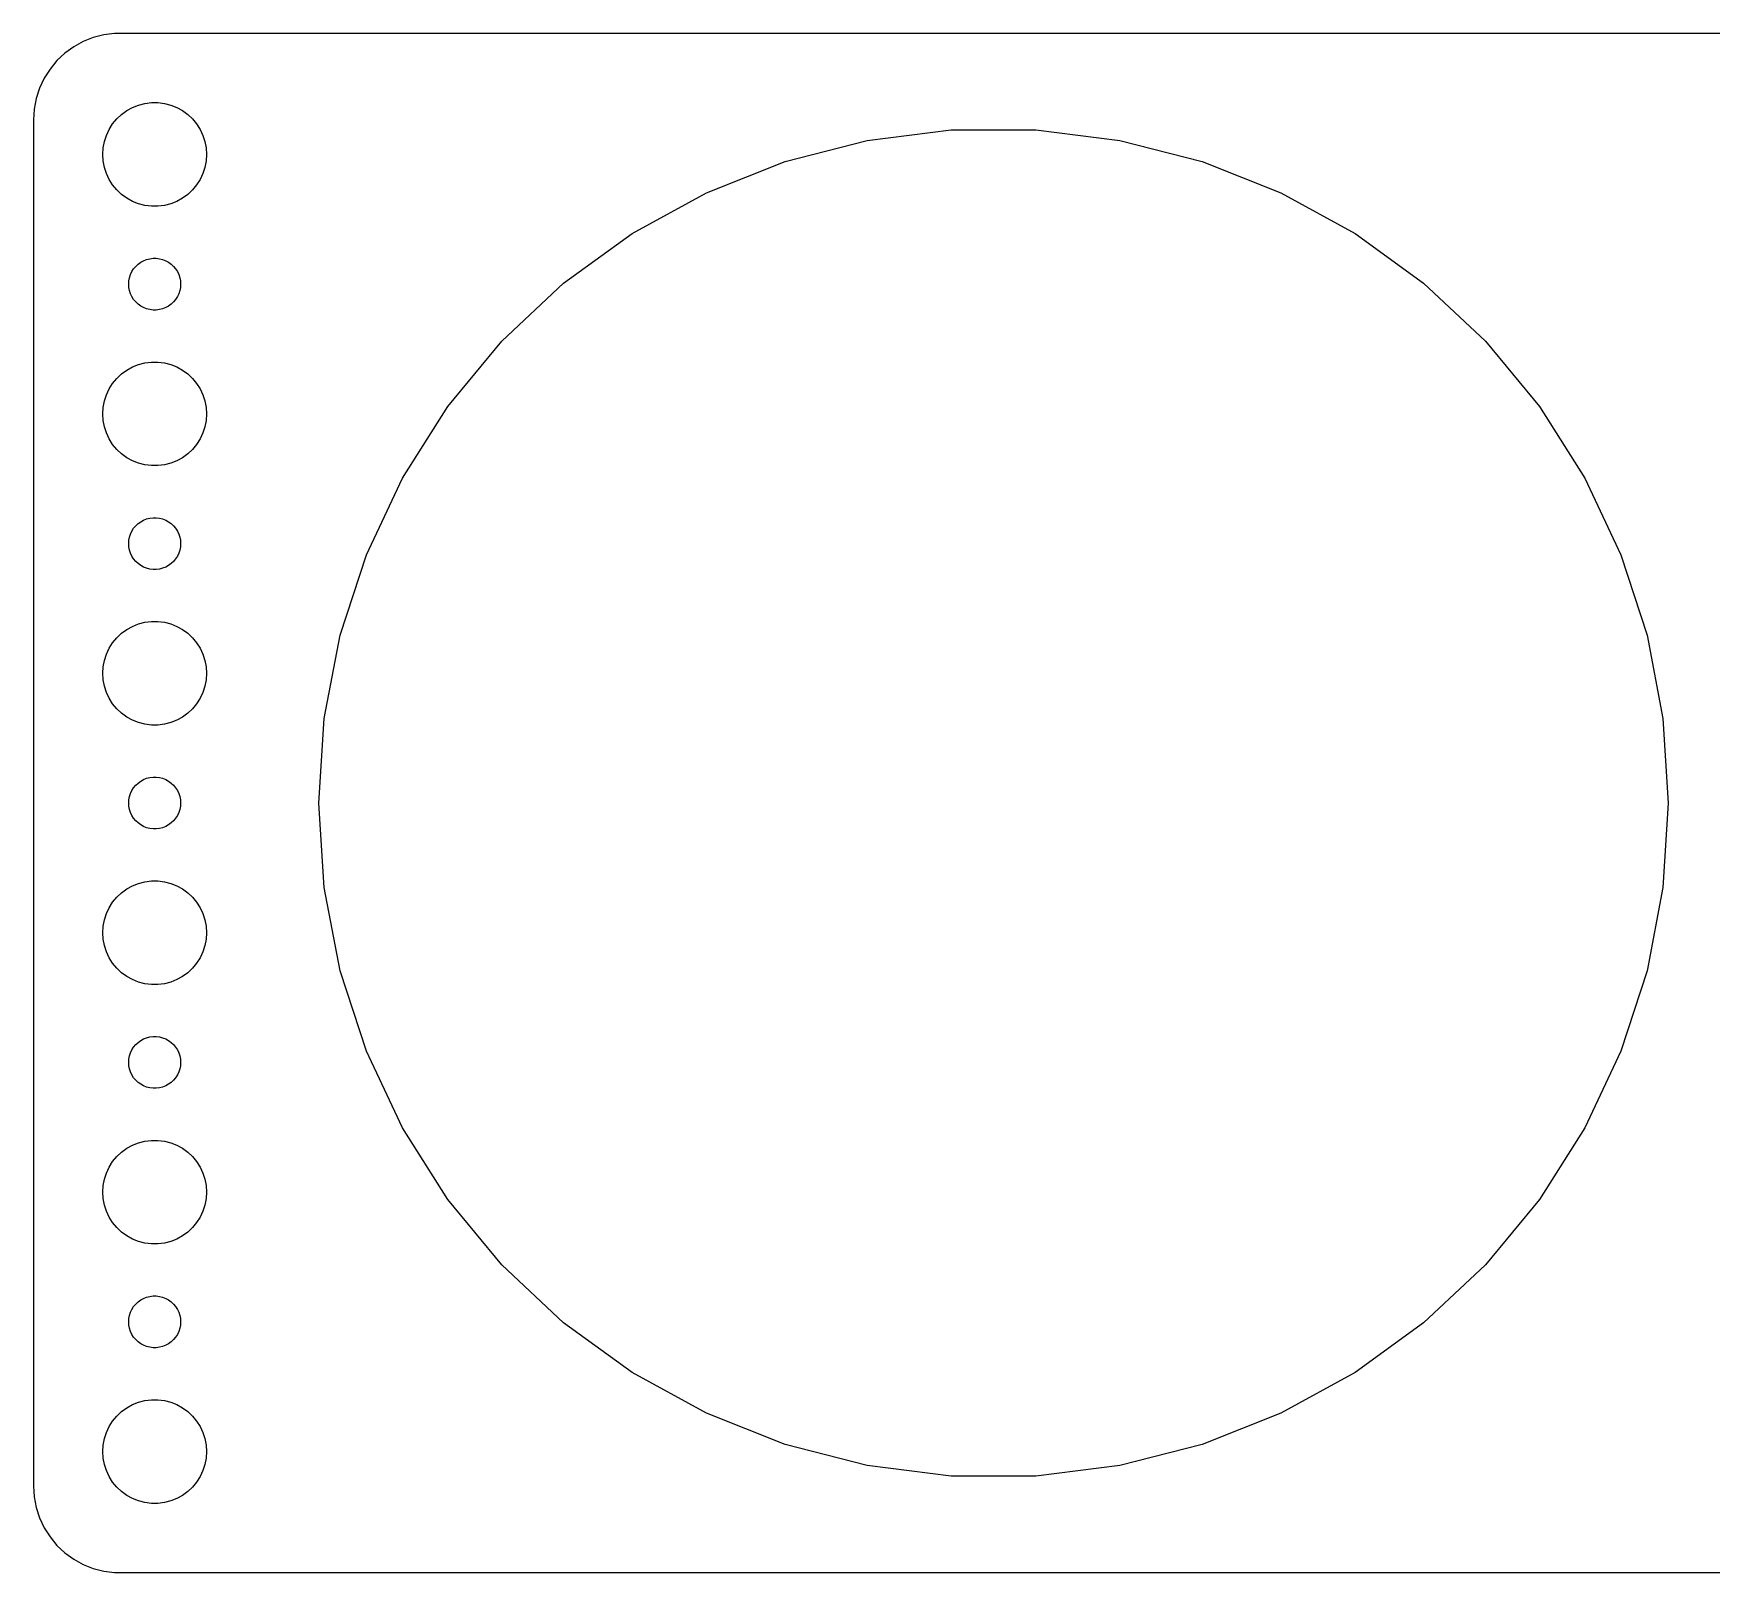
# Model space of a CAD drawing. Header units: metres. Extents: x -97 to 97, y -44 to 44.
# Drawn here: x -97 to 0, y -44.5 to 44.5 of the extents above; entities that cross this region are included whole.
import ezdxf

# ---------------------------------------------------------------- set-up
doc = ezdxf.new("R2010")
doc.units = ezdxf.units.M

msp = doc.modelspace()

# ---------------------------------------------------------------- linework, layer by layer
for p, q in [((-94.6791, 43.7216), (-95.1871, 43.3526)), ((-94.1289, 44.0241), (-94.6791, 43.7216)), ((-93.5451, 44.2553), (-94.1289, 44.0241)), ((-92.9369, 44.4114), (-93.5451, 44.2553)), ((-92.3139, 44.4901), (-92.9369, 44.4114)), ((92.3139, 44.4901), (-92.3139, 44.4901)), ((-95.6448, 42.9227), (-96.0451, 42.4389)), ((-95.1871, 43.3526), (-95.6448, 42.9227)), ((-96.3815, 41.9088), (-96.6489, 41.3406)), ((-96.0451, 42.4389), (-96.3815, 41.9088)), ((-96.8429, 40.7434), (-96.9606, 40.1267)), ((-96.6489, 41.3406), (-96.8429, 40.7434)), ((-96.9606, 40.1267), (-97, 39.5)), ((-92.1869, 39.5536), (-91.9123, 39.8115)), ((-91.9123, 39.8115), (-91.6075, 40.033)), ((-91.6075, 40.033), (-91.2773, 40.2145)), ((-91.2773, 40.2145), (-90.927, 40.3532)), ((-90.927, 40.3532), (-90.5621, 40.4469)), ((-90.5621, 40.4469), (-90.1884, 40.4941)), ((-90.1884, 40.4941), (-89.8116, 40.4941)), ((-89.8116, 40.4941), (-89.4379, 40.4469)), ((-89.4379, 40.4469), (-89.073, 40.3532)), ((-89.073, 40.3532), (-88.7227, 40.2145)), ((-88.7227, 40.2145), (-88.3925, 40.033)), ((-88.3925, 40.033), (-88.0877, 39.8115)), ((-88.0877, 39.8115), (-87.8131, 39.5536)), ((-97, 39.5), (-97, -39.5)), ((-92.7893, 38.6044), (-92.6289, 38.9453)), ((-92.6289, 38.9453), (-92.427, 39.2634)), ((-92.427, 39.2634), (-92.1869, 39.5536)), ((-87.8131, 39.5536), (-87.573, 39.2634)), ((-87.573, 39.2634), (-87.3711, 38.9453)), ((-87.3711, 38.9453), (-87.2107, 38.6044)), ((-48.8079, 38.3092), (-43.9488, 38.923)), ((-43.9488, 38.923), (-39.0512, 38.923)), ((-39.0512, 38.923), (-34.1921, 38.3092)), ((-93, 37.5), (-92.9763, 37.876)), ((-92.9763, 37.876), (-92.9057, 38.2461)), ((-92.9057, 38.2461), (-92.7893, 38.6044)), ((-87.2107, 38.6044), (-87.0943, 38.2461)), ((-87.0943, 38.2461), (-87.0237, 37.876)), ((-87.0237, 37.876), (-87, 37.5)), ((-53.5517, 37.0912), (-48.8079, 38.3092)), ((-34.1921, 38.3092), (-29.4483, 37.0912)), ((-92.9763, 37.124), (-93, 37.5)), ((-92.9057, 36.7539), (-92.9763, 37.124)), ((-87.0237, 37.124), (-87.0943, 36.7539)), ((-87, 37.5), (-87.0237, 37.124)), ((-58.1054, 35.2883), (-53.5517, 37.0912)), ((-29.4483, 37.0912), (-24.8946, 35.2883)), ((-92.7893, 36.3956), (-92.9057, 36.7539)), ((-92.6289, 36.0547), (-92.7893, 36.3956)), ((-92.427, 35.7366), (-92.6289, 36.0547)), ((-87.3711, 36.0547), (-87.573, 35.7366)), ((-87.2107, 36.3956), (-87.3711, 36.0547)), ((-87.0943, 36.7539), (-87.2107, 36.3956)), ((-92.1869, 35.4464), (-92.427, 35.7366)), ((-91.9123, 35.1885), (-92.1869, 35.4464)), ((-91.6075, 34.967), (-91.9123, 35.1885)), ((-91.2773, 34.7855), (-91.6075, 34.967)), ((-88.3925, 34.967), (-88.7227, 34.7855)), ((-88.0877, 35.1885), (-88.3925, 34.967)), ((-87.8131, 35.4464), (-88.0877, 35.1885)), ((-87.573, 35.7366), (-87.8131, 35.4464)), ((-62.3972, 32.9288), (-58.1054, 35.2883)), ((-24.8946, 35.2883), (-20.6028, 32.9288)), ((-90.927, 34.6468), (-91.2773, 34.7855)), ((-90.5621, 34.5531), (-90.927, 34.6468)), ((-90.1884, 34.5059), (-90.5621, 34.5531)), ((-89.8116, 34.5059), (-90.1884, 34.5059)), ((-89.4379, 34.5531), (-89.8116, 34.5059)), ((-89.073, 34.6468), (-89.4379, 34.5531)), ((-88.7227, 34.7855), (-89.073, 34.6468)), ((-66.3595, 30.05), (-62.3972, 32.9288)), ((-20.6028, 32.9288), (-16.6405, 30.05)), ((-91.0934, 31.0268), (-90.9561, 31.1558)), ((-90.9561, 31.1558), (-90.8037, 31.2665)), ((-90.8037, 31.2665), (-90.6387, 31.3572)), ((-90.6387, 31.3572), (-90.4635, 31.4266)), ((-90.4635, 31.4266), (-90.2811, 31.4734)), ((-90.2811, 31.4734), (-90.0942, 31.497)), ((-90.0942, 31.497), (-89.9058, 31.497)), ((-89.9058, 31.497), (-89.7189, 31.4734)), ((-89.7189, 31.4734), (-89.5365, 31.4266)), ((-89.5365, 31.4266), (-89.3613, 31.3572)), ((-89.3613, 31.3572), (-89.1963, 31.2665)), ((-89.1963, 31.2665), (-89.0439, 31.1558)), ((-89.0439, 31.1558), (-88.9065, 31.0268)), ((-91.5, 30), (-91.4882, 30.188)), ((-91.4882, 30.188), (-91.4529, 30.373)), ((-91.4529, 30.373), (-91.3947, 30.5522)), ((-91.3947, 30.5522), (-91.3145, 30.7226)), ((-91.3145, 30.7226), (-91.2135, 30.8817)), ((-91.2135, 30.8817), (-91.0934, 31.0268)), ((-88.9065, 31.0268), (-88.7865, 30.8817)), ((-88.7865, 30.8817), (-88.6855, 30.7226)), ((-88.6855, 30.7226), (-88.6053, 30.5522)), ((-88.6053, 30.5522), (-88.5471, 30.373)), ((-88.5471, 30.373), (-88.5118, 30.188)), ((-88.5118, 30.188), (-88.5, 30)), ((-91.4882, 29.812), (-91.5, 30)), ((-91.4529, 29.627), (-91.4882, 29.812)), ((-91.3947, 29.4478), (-91.4529, 29.627)), ((-91.3145, 29.2774), (-91.3947, 29.4478)), ((-91.2135, 29.1183), (-91.3145, 29.2774)), ((-91.0934, 28.9732), (-91.2135, 29.1183)), ((-88.7865, 29.1183), (-88.9065, 28.9732)), ((-88.6855, 29.2774), (-88.7865, 29.1183)), ((-88.6053, 29.4478), (-88.6855, 29.2774)), ((-88.5471, 29.627), (-88.6053, 29.4478)), ((-88.5118, 29.812), (-88.5471, 29.627)), ((-88.5, 30), (-88.5118, 29.812)), ((-69.9298, 26.6973), (-66.3595, 30.05)), ((-16.6405, 30.05), (-13.0702, 26.6973)), ((-90.9561, 28.8442), (-91.0934, 28.9732)), ((-90.8037, 28.7335), (-90.9561, 28.8442)), ((-90.6387, 28.6427), (-90.8037, 28.7335)), ((-90.4635, 28.5734), (-90.6387, 28.6427)), ((-90.2811, 28.5266), (-90.4635, 28.5734)), ((-90.0942, 28.503), (-90.2811, 28.5266)), ((-89.9058, 28.503), (-90.0942, 28.503)), ((-89.7189, 28.5266), (-89.9058, 28.503)), ((-89.5365, 28.5734), (-89.7189, 28.5266)), ((-89.3613, 28.6427), (-89.5365, 28.5734)), ((-89.1963, 28.7335), (-89.3613, 28.6427)), ((-89.0439, 28.8442), (-89.1963, 28.7335)), ((-88.9065, 28.9732), (-89.0439, 28.8442)), ((-73.0517, 22.9236), (-69.9298, 26.6973)), ((-13.0702, 26.6973), (-9.94833, 22.9236)), ((-91.2773, 25.2145), (-90.927, 25.3532)), ((-90.927, 25.3532), (-90.5621, 25.4469)), ((-90.5621, 25.4469), (-90.1884, 25.4941)), ((-90.1884, 25.4941), (-89.8116, 25.4941)), ((-89.8116, 25.4941), (-89.4379, 25.4469)), ((-89.4379, 25.4469), (-89.073, 25.3532)), ((-89.073, 25.3532), (-88.7227, 25.2145)), ((-92.6289, 23.9453), (-92.427, 24.2634)), ((-92.427, 24.2634), (-92.1869, 24.5536)), ((-92.1869, 24.5536), (-91.9123, 24.8115)), ((-91.9123, 24.8115), (-91.6075, 25.033)), ((-91.6075, 25.033), (-91.2773, 25.2145)), ((-88.7227, 25.2145), (-88.3925, 25.033)), ((-88.3925, 25.033), (-88.0877, 24.8115)), ((-88.0877, 24.8115), (-87.8131, 24.5536)), ((-87.8131, 24.5536), (-87.573, 24.2634)), ((-87.573, 24.2634), (-87.3711, 23.9453)), ((-92.9057, 23.2461), (-92.7893, 23.6044)), ((-92.7893, 23.6044), (-92.6289, 23.9453)), ((-87.3711, 23.9453), (-87.2107, 23.6044)), ((-87.2107, 23.6044), (-87.0943, 23.2461)), ((-93, 22.5), (-92.9763, 22.876)), ((-92.9763, 22.124), (-93, 22.5)), ((-92.9763, 22.876), (-92.9057, 23.2461)), ((-87.0943, 23.2461), (-87.0237, 22.876)), ((-87.0237, 22.876), (-87, 22.5)), ((-87, 22.5), (-87.0237, 22.124)), ((-75.6759, 18.7884), (-73.0517, 22.9236)), ((-9.94833, 22.9236), (-7.32404, 18.7884)), ((-92.9057, 21.7539), (-92.9763, 22.124)), ((-92.7893, 21.3956), (-92.9057, 21.7539)), ((-92.6289, 21.0547), (-92.7893, 21.3956)), ((-87.2107, 21.3956), (-87.3711, 21.0547)), ((-87.0943, 21.7539), (-87.2107, 21.3956)), ((-87.0237, 22.124), (-87.0943, 21.7539)), ((-92.427, 20.7366), (-92.6289, 21.0547)), ((-92.1869, 20.4464), (-92.427, 20.7366)), ((-91.9123, 20.1884), (-92.1869, 20.4464)), ((-87.8131, 20.4464), (-88.0877, 20.1884)), ((-87.573, 20.7366), (-87.8131, 20.4464)), ((-87.3711, 21.0547), (-87.573, 20.7366)), ((-91.6075, 19.967), (-91.9123, 20.1884)), ((-91.2773, 19.7855), (-91.6075, 19.967)), ((-90.927, 19.6468), (-91.2773, 19.7855)), ((-90.5621, 19.5531), (-90.927, 19.6468)), ((-90.1884, 19.5059), (-90.5621, 19.5531)), ((-89.8116, 19.5059), (-90.1884, 19.5059)), ((-89.4379, 19.5531), (-89.8116, 19.5059)), ((-89.073, 19.6468), (-89.4379, 19.5531)), ((-88.7227, 19.7855), (-89.073, 19.6468)), ((-88.3925, 19.967), (-88.7227, 19.7855)), ((-88.0877, 20.1884), (-88.3925, 19.967)), ((-77.7613, 14.3569), (-75.6759, 18.7884)), ((-7.32404, 18.7884), (-5.23871, 14.3569)), ((-90.2811, 16.4734), (-90.0942, 16.497)), ((-90.0942, 16.497), (-89.9058, 16.497)), ((-89.9058, 16.497), (-89.7189, 16.4734)), ((-91.4529, 15.373), (-91.3947, 15.5522)), ((-91.3947, 15.5522), (-91.3145, 15.7226)), ((-91.3145, 15.7226), (-91.2135, 15.8817)), ((-91.2135, 15.8817), (-91.0934, 16.0268)), ((-91.0934, 16.0268), (-90.9561, 16.1558)), ((-90.9561, 16.1558), (-90.8037, 16.2665)), ((-90.8037, 16.2665), (-90.6387, 16.3572)), ((-90.6387, 16.3572), (-90.4635, 16.4266)), ((-90.4635, 16.4266), (-90.2811, 16.4734)), ((-89.7189, 16.4734), (-89.5365, 16.4266)), ((-89.5365, 16.4266), (-89.3613, 16.3572)), ((-89.3613, 16.3572), (-89.1963, 16.2665)), ((-89.1963, 16.2665), (-89.0439, 16.1558)), ((-89.0439, 16.1558), (-88.9065, 16.0268)), ((-88.9065, 16.0268), (-88.7865, 15.8817)), ((-88.7865, 15.8817), (-88.6855, 15.7226)), ((-88.6855, 15.7226), (-88.6053, 15.5522)), ((-88.6053, 15.5522), (-88.5471, 15.373)), ((-91.5, 15), (-91.4882, 15.188)), ((-91.4882, 14.812), (-91.5, 15)), ((-91.4882, 15.188), (-91.4529, 15.373)), ((-91.4529, 14.627), (-91.4882, 14.812)), ((-91.3947, 14.4478), (-91.4529, 14.627)), ((-88.5471, 14.627), (-88.6053, 14.4478)), ((-88.5471, 15.373), (-88.5118, 15.188)), ((-88.5118, 14.812), (-88.5471, 14.627)), ((-88.5118, 15.188), (-88.5, 15)), ((-88.5, 15), (-88.5118, 14.812)), ((-91.3145, 14.2774), (-91.3947, 14.4478)), ((-91.2135, 14.1183), (-91.3145, 14.2774)), ((-91.0934, 13.9732), (-91.2135, 14.1183)), ((-90.9561, 13.8442), (-91.0934, 13.9732)), ((-90.8037, 13.7335), (-90.9561, 13.8442)), ((-90.6387, 13.6427), (-90.8037, 13.7335)), ((-90.4635, 13.5734), (-90.6387, 13.6427)), ((-89.3613, 13.6427), (-89.5365, 13.5734)), ((-89.1963, 13.7335), (-89.3613, 13.6427)), ((-89.0439, 13.8442), (-89.1963, 13.7335)), ((-88.9065, 13.9732), (-89.0439, 13.8442)), ((-88.7865, 14.1183), (-88.9065, 13.9732)), ((-88.6855, 14.2774), (-88.7865, 14.1183)), ((-88.6053, 14.4478), (-88.6855, 14.2774)), ((-79.2747, 9.6989), (-77.7613, 14.3569)), ((-5.23871, 14.3569), (-3.72525, 9.6989)), ((-90.2811, 13.5266), (-90.4635, 13.5734)), ((-90.0942, 13.5029), (-90.2811, 13.5266)), ((-89.9058, 13.5029), (-90.0942, 13.5029)), ((-89.7189, 13.5266), (-89.9058, 13.5029)), ((-89.5365, 13.5734), (-89.7189, 13.5266)), ((-92.1869, 9.55363), (-91.9123, 9.81154)), ((-91.9123, 9.81154), (-91.6075, 10.033)), ((-91.6075, 10.033), (-91.2773, 10.2145)), ((-91.2773, 10.2145), (-90.927, 10.3532)), ((-90.927, 10.3532), (-90.5621, 10.4469)), ((-90.5621, 10.4469), (-90.1884, 10.4941)), ((-90.1884, 10.4941), (-89.8116, 10.4941)), ((-89.8116, 10.4941), (-89.4379, 10.4469)), ((-89.4379, 10.4469), (-89.073, 10.3532)), ((-89.073, 10.3532), (-88.7227, 10.2145)), ((-88.7227, 10.2145), (-88.3925, 10.033)), ((-88.3925, 10.033), (-88.0877, 9.81154)), ((-88.0877, 9.81154), (-87.8131, 9.55363)), ((-92.7893, 8.60437), (-92.6289, 8.94525)), ((-92.6289, 8.94525), (-92.427, 9.26335)), ((-92.427, 9.26335), (-92.1869, 9.55363)), ((-87.8131, 9.55363), (-87.573, 9.26335)), ((-87.573, 9.26335), (-87.3711, 8.94525)), ((-87.3711, 8.94525), (-87.2107, 8.60437)), ((-80.1925, 4.88799), (-79.2747, 9.6989)), ((-3.72525, 9.6989), (-2.80753, 4.88799)), ((-93, 7.5), (-92.9763, 7.87599)), ((-92.9763, 7.87599), (-92.9057, 8.24606)), ((-92.9057, 8.24606), (-92.7893, 8.60437)), ((-87.2107, 8.60437), (-87.0943, 8.24606)), ((-87.0943, 8.24606), (-87.0237, 7.87599)), ((-87.0237, 7.87599), (-87, 7.5)), ((-92.9763, 7.12399), (-93, 7.5)), ((-92.9057, 6.75392), (-92.9763, 7.12399)), ((-87.0237, 7.12399), (-87.0943, 6.75392)), ((-87, 7.5), (-87.0237, 7.12399)), ((-92.7893, 6.39561), (-92.9057, 6.75392)), ((-92.6289, 6.05473), (-92.7893, 6.39561)), ((-92.427, 5.73663), (-92.6289, 6.05473)), ((-87.3711, 6.05473), (-87.573, 5.73663)), ((-87.2107, 6.39561), (-87.3711, 6.05473)), ((-87.0943, 6.75392), (-87.2107, 6.39561)), ((-92.1869, 5.44635), (-92.427, 5.73663)), ((-91.9123, 5.18845), (-92.1869, 5.44635)), ((-91.6075, 4.96701), (-91.9123, 5.18845)), ((-91.2773, 4.78551), (-91.6075, 4.96701)), ((-88.3925, 4.96701), (-88.7227, 4.78551)), ((-88.0877, 5.18845), (-88.3925, 4.96701)), ((-87.8131, 5.44635), (-88.0877, 5.18845)), ((-87.573, 5.73663), (-87.8131, 5.44635)), ((-80.5, 0), (-80.1925, 4.88799)), ((-2.80753, 4.88799), (-2.5, 0)), ((-90.927, 4.64682), (-91.2773, 4.78551)), ((-90.5621, 4.55313), (-90.927, 4.64682)), ((-90.1884, 4.50591), (-90.5621, 4.55313)), ((-89.8116, 4.50591), (-90.1884, 4.50591)), ((-89.4379, 4.55313), (-89.8116, 4.50591)), ((-89.073, 4.64682), (-89.4379, 4.55313)), ((-88.7227, 4.78551), (-89.073, 4.64682)), ((-91.2135, 0.88167), (-91.0934, 1.02681)), ((-91.0934, 1.02681), (-90.9561, 1.15576)), ((-90.9561, 1.15576), (-90.8037, 1.26648)), ((-90.8037, 1.26648), (-90.6387, 1.35724)), ((-90.6387, 1.35724), (-90.4635, 1.42657)), ((-90.4635, 1.42657), (-90.2811, 1.47342)), ((-90.2811, 1.47342), (-90.0942, 1.49704)), ((-90.0942, 1.49704), (-89.9058, 1.49704)), ((-89.9058, 1.49704), (-89.7189, 1.47342)), ((-89.7189, 1.47342), (-89.5365, 1.42657)), ((-89.5365, 1.42657), (-89.3613, 1.35724)), ((-89.3613, 1.35724), (-89.1963, 1.26648)), ((-89.1963, 1.26648), (-89.0439, 1.15576)), ((-89.0439, 1.15576), (-88.9065, 1.02681)), ((-88.9065, 1.02681), (-88.7865, 0.88167)), ((-91.5, 0), (-91.4882, 0.18799)), ((-91.4882, -0.18799), (-91.5, 0)), ((-91.4882, 0.18799), (-91.4529, 0.37303)), ((-91.4529, 0.37303), (-91.3947, 0.55219)), ((-91.3947, 0.55219), (-91.3145, 0.72263)), ((-91.3145, 0.72263), (-91.2135, 0.88167)), ((-88.7865, 0.88167), (-88.6855, 0.72263)), ((-88.6855, 0.72263), (-88.6053, 0.55219)), ((-88.6053, 0.55219), (-88.5471, 0.37303)), ((-88.5471, 0.37303), (-88.5118, 0.18799)), ((-88.5118, 0.18799), (-88.5, 0)), ((-88.5, 0), (-88.5118, -0.18799)), ((-80.1925, -4.88799), (-80.5, 0)), ((-2.5, 0), (-2.80753, -4.88799)), ((-91.4529, -0.37303), (-91.4882, -0.18799)), ((-91.3947, -0.55219), (-91.4529, -0.37303)), ((-91.3145, -0.72263), (-91.3947, -0.55219)), ((-91.2135, -0.88167), (-91.3145, -0.72263)), ((-91.0934, -1.02681), (-91.2135, -0.88167)), ((-88.7865, -0.88167), (-88.9065, -1.02681)), ((-88.6855, -0.72263), (-88.7865, -0.88167)), ((-88.6053, -0.55219), (-88.6855, -0.72263)), ((-88.5471, -0.37303), (-88.6053, -0.55219)), ((-88.5118, -0.18799), (-88.5471, -0.37303)), ((-90.9561, -1.15576), (-91.0934, -1.02681)), ((-90.8037, -1.26648), (-90.9561, -1.15576)), ((-90.6387, -1.35724), (-90.8037, -1.26648)), ((-90.4635, -1.42657), (-90.6387, -1.35724)), ((-90.2811, -1.47342), (-90.4635, -1.42657)), ((-90.0942, -1.49704), (-90.2811, -1.47342)), ((-89.9058, -1.49704), (-90.0942, -1.49704)), ((-89.7189, -1.47342), (-89.9058, -1.49704)), ((-89.5365, -1.42657), (-89.7189, -1.47342)), ((-89.3613, -1.35724), (-89.5365, -1.42657)), ((-89.1963, -1.26648), (-89.3613, -1.35724)), ((-89.0439, -1.15576), (-89.1963, -1.26648)), ((-88.9065, -1.02681), (-89.0439, -1.15576)), ((-91.6075, -4.96701), (-91.2773, -4.78551)), ((-91.2773, -4.78551), (-90.927, -4.64682)), ((-90.927, -4.64682), (-90.5621, -4.55313)), ((-90.5621, -4.55313), (-90.1884, -4.50591)), ((-90.1884, -4.50591), (-89.8116, -4.50591)), ((-89.8116, -4.50591), (-89.4379, -4.55313)), ((-89.4379, -4.55313), (-89.073, -4.64682)), ((-89.073, -4.64682), (-88.7227, -4.78551)), ((-88.7227, -4.78551), (-88.3925, -4.96701)), ((-92.6289, -6.05473), (-92.427, -5.73663)), ((-92.427, -5.73663), (-92.1869, -5.44635)), ((-92.1869, -5.44635), (-91.9123, -5.18845)), ((-91.9123, -5.18845), (-91.6075, -4.96701)), ((-88.3925, -4.96701), (-88.0877, -5.18845)), ((-88.0877, -5.18845), (-87.8131, -5.44635)), ((-87.8131, -5.44635), (-87.573, -5.73663)), ((-87.573, -5.73663), (-87.3711, -6.05473)), ((-79.2747, -9.6989), (-80.1925, -4.88799)), ((-2.80753, -4.88799), (-3.72525, -9.6989)), ((-92.9763, -7.12399), (-92.9057, -6.75392)), ((-92.9057, -6.75392), (-92.7893, -6.39561)), ((-92.7893, -6.39561), (-92.6289, -6.05473)), ((-87.3711, -6.05473), (-87.2107, -6.39561)), ((-87.2107, -6.39561), (-87.0943, -6.75392)), ((-87.0943, -6.75392), (-87.0237, -7.12399)), ((-93, -7.5), (-92.9763, -7.12399)), ((-92.9763, -7.87599), (-93, -7.5)), ((-87.0237, -7.12399), (-87, -7.5)), ((-87, -7.5), (-87.0237, -7.87599)), ((-92.9057, -8.24606), (-92.9763, -7.87599)), ((-92.7893, -8.60437), (-92.9057, -8.24606)), ((-92.6289, -8.94525), (-92.7893, -8.60437)), ((-87.2107, -8.60437), (-87.3711, -8.94525)), ((-87.0943, -8.24606), (-87.2107, -8.60437)), ((-87.0237, -7.87599), (-87.0943, -8.24606)), ((-92.427, -9.26335), (-92.6289, -8.94525)), ((-92.1869, -9.55363), (-92.427, -9.26335)), ((-91.9123, -9.81154), (-92.1869, -9.55363)), ((-87.8131, -9.55363), (-88.0877, -9.81154)), ((-87.573, -9.26335), (-87.8131, -9.55363)), ((-87.3711, -8.94525), (-87.573, -9.26335)), ((-77.7613, -14.3569), (-79.2747, -9.6989)), ((-3.72525, -9.6989), (-5.23871, -14.3569)), ((-91.6075, -10.033), (-91.9123, -9.81154)), ((-91.2773, -10.2145), (-91.6075, -10.033)), ((-90.927, -10.3532), (-91.2773, -10.2145)), ((-90.5621, -10.4469), (-90.927, -10.3532)), ((-90.1884, -10.4941), (-90.5621, -10.4469)), ((-89.8116, -10.4941), (-90.1884, -10.4941)), ((-89.4379, -10.4469), (-89.8116, -10.4941)), ((-89.073, -10.3532), (-89.4379, -10.4469)), ((-88.7227, -10.2145), (-89.073, -10.3532)), ((-88.3925, -10.033), (-88.7227, -10.2145)), ((-88.0877, -9.81154), (-88.3925, -10.033)), ((-90.6387, -13.6427), (-90.4635, -13.5734)), ((-90.4635, -13.5734), (-90.2811, -13.5266)), ((-90.2811, -13.5266), (-90.0942, -13.5029)), ((-90.0942, -13.5029), (-89.9058, -13.5029)), ((-89.9058, -13.5029), (-89.7189, -13.5266)), ((-89.7189, -13.5266), (-89.5365, -13.5734)), ((-89.5365, -13.5734), (-89.3613, -13.6427)), ((-91.4529, -14.627), (-91.3947, -14.4478)), ((-91.3947, -14.4478), (-91.3145, -14.2774)), ((-91.3145, -14.2774), (-91.2135, -14.1183)), ((-91.2135, -14.1183), (-91.0934, -13.9732)), ((-91.0934, -13.9732), (-90.9561, -13.8442)), ((-90.9561, -13.8442), (-90.8037, -13.7335)), ((-90.8037, -13.7335), (-90.6387, -13.6427)), ((-89.3613, -13.6427), (-89.1963, -13.7335)), ((-89.1963, -13.7335), (-89.0439, -13.8442)), ((-89.0439, -13.8442), (-88.9065, -13.9732)), ((-88.9065, -13.9732), (-88.7865, -14.1183)), ((-88.7865, -14.1183), (-88.6855, -14.2774)), ((-88.6855, -14.2774), (-88.6053, -14.4478)), ((-88.6053, -14.4478), (-88.5471, -14.627)), ((-75.6759, -18.7884), (-77.7613, -14.3569)), ((-5.23871, -14.3569), (-7.32404, -18.7884)), ((-91.5, -15), (-91.4882, -14.812)), ((-91.4882, -15.188), (-91.5, -15)), ((-91.4882, -14.812), (-91.4529, -14.627)), ((-91.4529, -15.373), (-91.4882, -15.188)), ((-91.3947, -15.5522), (-91.4529, -15.373)), ((-88.5471, -15.373), (-88.6053, -15.5522)), ((-88.5471, -14.627), (-88.5118, -14.812)), ((-88.5118, -15.188), (-88.5471, -15.373)), ((-88.5118, -14.812), (-88.5, -15)), ((-88.5, -15), (-88.5118, -15.188)), ((-91.3145, -15.7226), (-91.3947, -15.5522)), ((-91.2135, -15.8817), (-91.3145, -15.7226)), ((-91.0934, -16.0268), (-91.2135, -15.8817)), ((-90.9561, -16.1558), (-91.0934, -16.0268)), ((-90.8037, -16.2665), (-90.9561, -16.1558)), ((-90.6387, -16.3572), (-90.8037, -16.2665)), ((-90.4635, -16.4266), (-90.6387, -16.3572)), ((-90.2811, -16.4734), (-90.4635, -16.4266)), ((-90.0942, -16.497), (-90.2811, -16.4734)), ((-89.7189, -16.4734), (-89.9058, -16.497)), ((-89.5365, -16.4266), (-89.7189, -16.4734)), ((-89.3613, -16.3572), (-89.5365, -16.4266)), ((-89.1963, -16.2665), (-89.3613, -16.3572)), ((-89.0439, -16.1558), (-89.1963, -16.2665)), ((-88.9065, -16.0268), (-89.0439, -16.1558)), ((-88.7865, -15.8817), (-88.9065, -16.0268)), ((-88.6855, -15.7226), (-88.7865, -15.8817)), ((-88.6053, -15.5522), (-88.6855, -15.7226)), ((-89.9058, -16.497), (-90.0942, -16.497)), ((-73.0517, -22.9236), (-75.6759, -18.7884)), ((-7.32404, -18.7884), (-9.94833, -22.9236)), ((-92.1869, -20.4464), (-91.9123, -20.1884)), ((-91.9123, -20.1884), (-91.6075, -19.967)), ((-91.6075, -19.967), (-91.2773, -19.7855)), ((-91.2773, -19.7855), (-90.927, -19.6468)), ((-90.927, -19.6468), (-90.5621, -19.5531)), ((-90.5621, -19.5531), (-90.1884, -19.5059)), ((-90.1884, -19.5059), (-89.8116, -19.5059)), ((-89.8116, -19.5059), (-89.4379, -19.5531)), ((-89.4379, -19.5531), (-89.073, -19.6468)), ((-89.073, -19.6468), (-88.7227, -19.7855)), ((-88.7227, -19.7855), (-88.3925, -19.967)), ((-88.3925, -19.967), (-88.0877, -20.1884)), ((-88.0877, -20.1884), (-87.8131, -20.4464)), ((-92.7893, -21.3956), (-92.6289, -21.0547)), ((-92.6289, -21.0547), (-92.427, -20.7366)), ((-92.427, -20.7366), (-92.1869, -20.4464)), ((-87.8131, -20.4464), (-87.573, -20.7366)), ((-87.573, -20.7366), (-87.3711, -21.0547)), ((-87.3711, -21.0547), (-87.2107, -21.3956)), ((-93, -22.5), (-92.9763, -22.124)), ((-92.9763, -22.124), (-92.9057, -21.7539)), ((-92.9057, -21.7539), (-92.7893, -21.3956)), ((-87.2107, -21.3956), (-87.0943, -21.7539)), ((-87.0943, -21.7539), (-87.0237, -22.124)), ((-87.0237, -22.124), (-87, -22.5)), ((-92.9763, -22.876), (-93, -22.5)), ((-92.9057, -23.2461), (-92.9763, -22.876)), ((-92.7893, -23.6044), (-92.9057, -23.2461)), ((-87.0943, -23.2461), (-87.2107, -23.6044)), ((-87.0237, -22.876), (-87.0943, -23.2461)), ((-87, -22.5), (-87.0237, -22.876)), ((-69.9298, -26.6973), (-73.0517, -22.9236)), ((-9.94833, -22.9236), (-13.0702, -26.6973)), ((-92.6289, -23.9453), (-92.7893, -23.6044)), ((-92.427, -24.2634), (-92.6289, -23.9453)), ((-87.3711, -23.9453), (-87.573, -24.2634)), ((-87.2107, -23.6044), (-87.3711, -23.9453)), ((-92.1869, -24.5536), (-92.427, -24.2634)), ((-91.9123, -24.8115), (-92.1869, -24.5536)), ((-91.6075, -25.033), (-91.9123, -24.8115)), ((-91.2773, -25.2145), (-91.6075, -25.033)), ((-90.927, -25.3532), (-91.2773, -25.2145)), ((-88.7227, -25.2145), (-89.073, -25.3532)), ((-88.3925, -25.033), (-88.7227, -25.2145)), ((-88.0877, -24.8115), (-88.3925, -25.033)), ((-87.8131, -24.5536), (-88.0877, -24.8115)), ((-87.573, -24.2634), (-87.8131, -24.5536)), ((-90.5621, -25.4469), (-90.927, -25.3532)), ((-90.1884, -25.4941), (-90.5621, -25.4469)), ((-89.8116, -25.4941), (-90.1884, -25.4941)), ((-89.4379, -25.4469), (-89.8116, -25.4941)), ((-89.073, -25.3532), (-89.4379, -25.4469)), ((-66.3595, -30.05), (-69.9298, -26.6973)), ((-13.0702, -26.6973), (-16.6405, -30.05)), ((-91.2135, -29.1183), (-91.0934, -28.9732)), ((-91.0934, -28.9732), (-90.9561, -28.8442)), ((-90.9561, -28.8442), (-90.8037, -28.7335)), ((-90.8037, -28.7335), (-90.6387, -28.6427)), ((-90.6387, -28.6427), (-90.4635, -28.5734)), ((-90.4635, -28.5734), (-90.2811, -28.5266)), ((-90.2811, -28.5266), (-90.0942, -28.503)), ((-90.0942, -28.503), (-89.9058, -28.503)), ((-89.9058, -28.503), (-89.7189, -28.5266)), ((-89.7189, -28.5266), (-89.5365, -28.5734)), ((-89.5365, -28.5734), (-89.3613, -28.6427)), ((-89.3613, -28.6427), (-89.1963, -28.7335)), ((-89.1963, -28.7335), (-89.0439, -28.8442)), ((-89.0439, -28.8442), (-88.9065, -28.9732)), ((-88.9065, -28.9732), (-88.7865, -29.1183)), ((-91.5, -30), (-91.4882, -29.812)), ((-91.4882, -30.188), (-91.5, -30)), ((-91.4882, -29.812), (-91.4529, -29.627)), ((-91.4529, -29.627), (-91.3947, -29.4478)), ((-91.3947, -29.4478), (-91.3145, -29.2774)), ((-91.3145, -29.2774), (-91.2135, -29.1183)), ((-88.7865, -29.1183), (-88.6855, -29.2774)), ((-88.6855, -29.2774), (-88.6053, -29.4478)), ((-88.6053, -29.4478), (-88.5471, -29.627)), ((-88.5471, -29.627), (-88.5118, -29.812)), ((-88.5118, -29.812), (-88.5, -30)), ((-88.5, -30), (-88.5118, -30.188)), ((-62.3972, -32.9288), (-66.3595, -30.05)), ((-16.6405, -30.05), (-20.6028, -32.9288)), ((-91.4529, -30.373), (-91.4882, -30.188)), ((-91.3947, -30.5522), (-91.4529, -30.373)), ((-91.3145, -30.7226), (-91.3947, -30.5522)), ((-91.2135, -30.8817), (-91.3145, -30.7226)), ((-91.0934, -31.0268), (-91.2135, -30.8817)), ((-90.9561, -31.1558), (-91.0934, -31.0268)), ((-88.9065, -31.0268), (-89.0439, -31.1558)), ((-88.7865, -30.8817), (-88.9065, -31.0268)), ((-88.6855, -30.7226), (-88.7865, -30.8817)), ((-88.6053, -30.5522), (-88.6855, -30.7226)), ((-88.5471, -30.373), (-88.6053, -30.5522)), ((-88.5118, -30.188), (-88.5471, -30.373)), ((-90.8037, -31.2665), (-90.9561, -31.1558)), ((-90.6387, -31.3572), (-90.8037, -31.2665)), ((-90.4635, -31.4266), (-90.6387, -31.3572)), ((-90.2811, -31.4734), (-90.4635, -31.4266)), ((-90.0942, -31.497), (-90.2811, -31.4734)), ((-89.9058, -31.497), (-90.0942, -31.497)), ((-89.7189, -31.4734), (-89.9058, -31.497)), ((-89.5365, -31.4266), (-89.7189, -31.4734)), ((-89.3613, -31.3572), (-89.5365, -31.4266)), ((-89.1963, -31.2665), (-89.3613, -31.3572)), ((-89.0439, -31.1558), (-89.1963, -31.2665)), ((-58.1054, -35.2883), (-62.3972, -32.9288)), ((-20.6028, -32.9288), (-24.8946, -35.2883)), ((-91.6075, -34.967), (-91.2773, -34.7855)), ((-91.2773, -34.7855), (-90.927, -34.6468)), ((-90.927, -34.6468), (-90.5621, -34.5531)), ((-90.5621, -34.5531), (-90.1884, -34.5059)), ((-90.1884, -34.5059), (-89.8116, -34.5059)), ((-89.8116, -34.5059), (-89.4379, -34.5531)), ((-89.4379, -34.5531), (-89.073, -34.6468)), ((-89.073, -34.6468), (-88.7227, -34.7855)), ((-88.7227, -34.7855), (-88.3925, -34.967)), ((-92.6289, -36.0547), (-92.427, -35.7366)), ((-92.427, -35.7366), (-92.1869, -35.4464)), ((-92.1869, -35.4464), (-91.9123, -35.1885)), ((-91.9123, -35.1885), (-91.6075, -34.967)), ((-88.3925, -34.967), (-88.0877, -35.1885)), ((-88.0877, -35.1885), (-87.8131, -35.4464)), ((-87.8131, -35.4464), (-87.573, -35.7366)), ((-87.573, -35.7366), (-87.3711, -36.0547)), ((-53.5517, -37.0912), (-58.1054, -35.2883)), ((-24.8946, -35.2883), (-29.4483, -37.0912)), ((-92.9763, -37.124), (-92.9057, -36.7539)), ((-92.9057, -36.7539), (-92.7893, -36.3956)), ((-92.7893, -36.3956), (-92.6289, -36.0547)), ((-87.3711, -36.0547), (-87.2107, -36.3956)), ((-87.2107, -36.3956), (-87.0943, -36.7539)), ((-87.0943, -36.7539), (-87.0237, -37.124)), ((-93, -37.5), (-92.9763, -37.124)), ((-92.9763, -37.876), (-93, -37.5)), ((-87.0237, -37.124), (-87, -37.5)), ((-87, -37.5), (-87.0237, -37.876)), ((-48.8079, -38.3092), (-53.5517, -37.0912)), ((-29.4483, -37.0912), (-34.1921, -38.3092)), ((-92.9057, -38.2461), (-92.9763, -37.876)), ((-92.7893, -38.6044), (-92.9057, -38.2461)), ((-92.6289, -38.9453), (-92.7893, -38.6044)), ((-87.2107, -38.6044), (-87.3711, -38.9453)), ((-87.0943, -38.2461), (-87.2107, -38.6044)), ((-87.0237, -37.876), (-87.0943, -38.2461)), ((-43.9488, -38.923), (-48.8079, -38.3092)), ((-34.1921, -38.3092), (-39.0512, -38.923)), ((-97, -39.5), (-96.9606, -40.1267)), ((-92.427, -39.2634), (-92.6289, -38.9453)), ((-92.1869, -39.5536), (-92.427, -39.2634)), ((-91.9123, -39.8115), (-92.1869, -39.5536)), ((-87.8131, -39.5536), (-88.0877, -39.8115)), ((-87.573, -39.2634), (-87.8131, -39.5536)), ((-87.3711, -38.9453), (-87.573, -39.2634)), ((-39.0512, -38.923), (-43.9488, -38.923)), ((-96.9606, -40.1267), (-96.8429, -40.7434)), ((-91.6075, -40.033), (-91.9123, -39.8115)), ((-91.2773, -40.2145), (-91.6075, -40.033)), ((-90.927, -40.3532), (-91.2773, -40.2145)), ((-90.5621, -40.4469), (-90.927, -40.3532)), ((-90.1884, -40.4941), (-90.5621, -40.4469)), ((-89.8116, -40.4941), (-90.1884, -40.4941)), ((-89.4379, -40.4469), (-89.8116, -40.4941)), ((-89.073, -40.3532), (-89.4379, -40.4469)), ((-88.7227, -40.2145), (-89.073, -40.3532)), ((-88.3925, -40.033), (-88.7227, -40.2145)), ((-88.0877, -39.8115), (-88.3925, -40.033)), ((-96.8429, -40.7434), (-96.6489, -41.3406)), ((-96.6489, -41.3406), (-96.3815, -41.9088)), ((-96.3815, -41.9088), (-96.0451, -42.4389)), ((-96.0451, -42.4389), (-95.6448, -42.9227)), ((-95.6448, -42.9227), (-95.1871, -43.3526)), ((-95.1871, -43.3526), (-94.6791, -43.7216)), ((-94.6791, -43.7216), (-94.1289, -44.0241)), ((-94.1289, -44.0241), (-93.5451, -44.2553)), ((-93.5451, -44.2553), (-92.9369, -44.4114)), ((-92.9369, -44.4114), (-92.3139, -44.4901)), ((-92.3139, -44.4901), (92.3139, -44.4901))]:
    msp.add_line(p, q)

doc.saveas('drawing.dxf')
